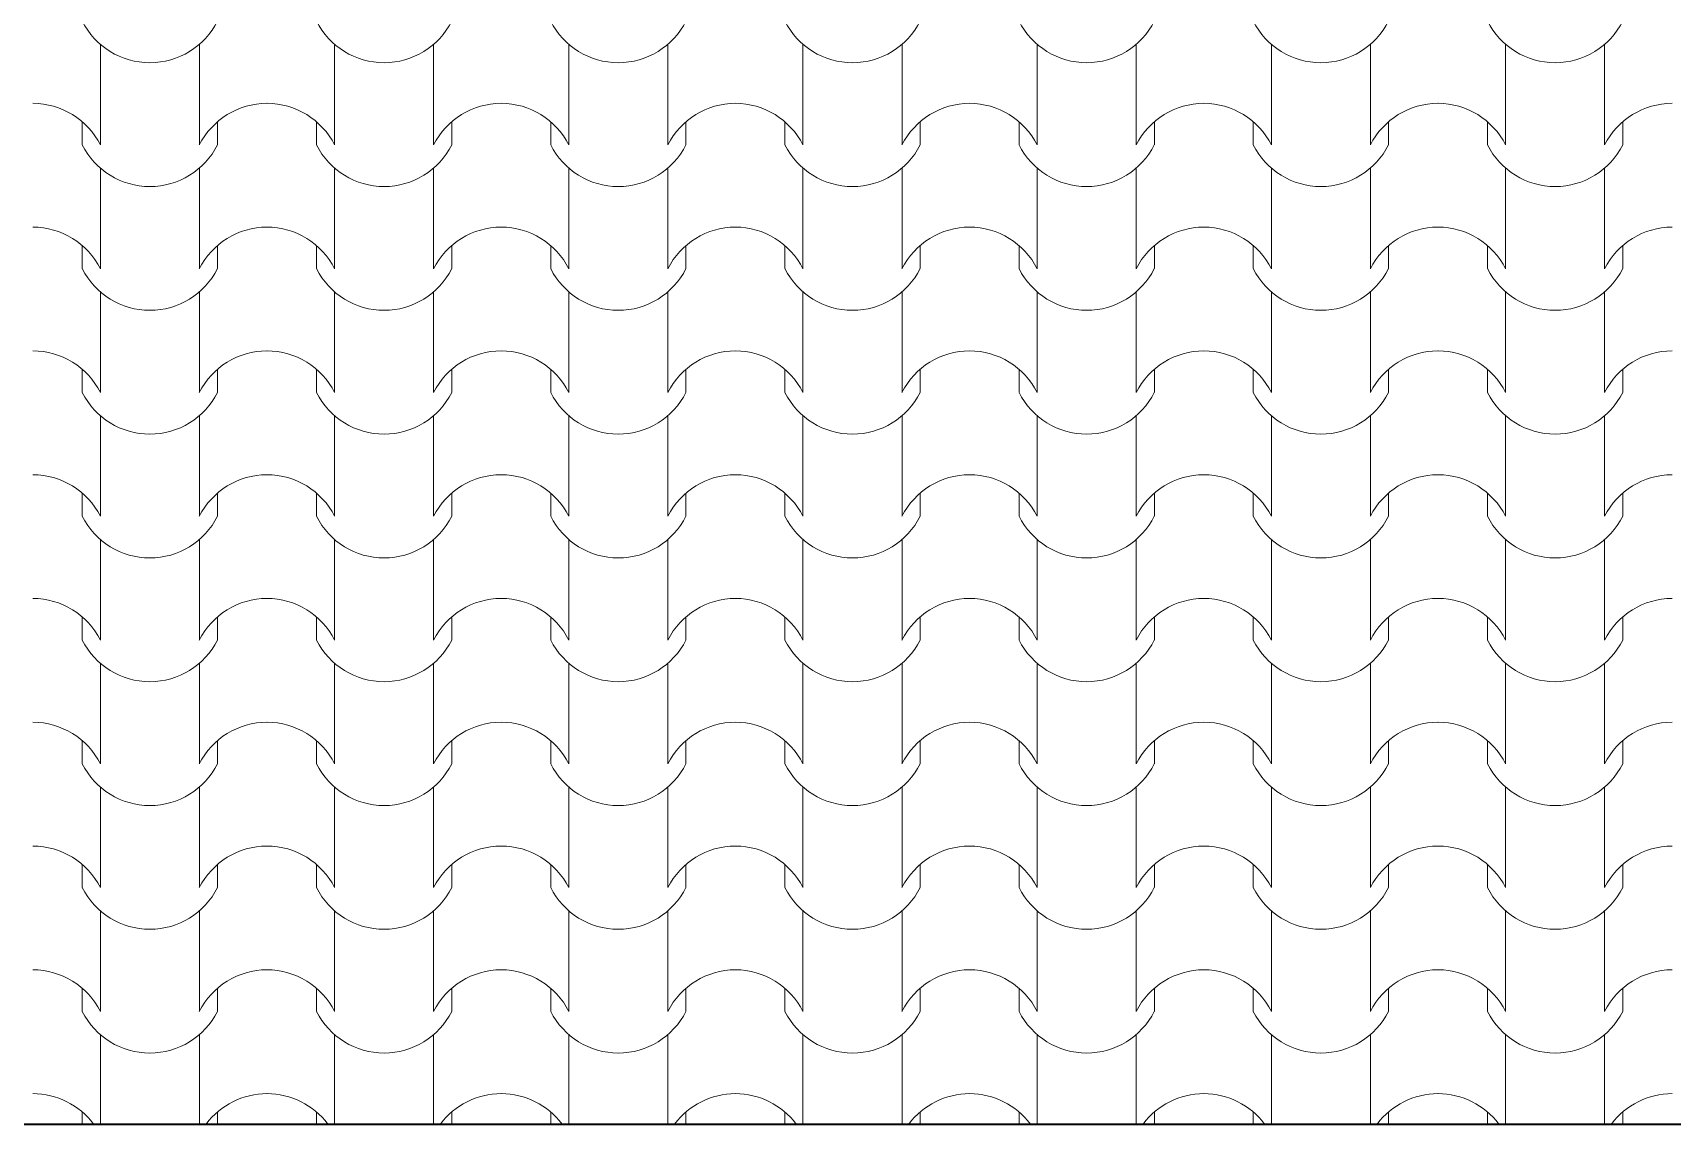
# Model space of a CAD drawing. Header units: millimetres. Extents: x 102766 to 172228, y -127504 to -81044.
# Drawn here: x 114076 to 116068, y -100472 to -99147 of the extents above; entities that cross this region are included whole.
import ezdxf

# ---------------------------------------------------------------- set-up
doc = ezdxf.new("R2010")
doc.units = ezdxf.units.MM
doc.header["$MEASUREMENT"] = 0
doc.layers.add('2D Drafting - General_Pen_No__105', color=7, linetype='Continuous', lineweight=13, true_color=0xcae6ff)
doc.layers.add('2D Drafting - General_Pen_No__82', color=7, linetype='Continuous', lineweight=20, true_color=0xaaaaaa)
doc.layers.add('Shell - Roof_Pen_No__21', color=7, linetype='Continuous', lineweight=35)

# ---------------------------------------------------------------- blocks, each defined once
blk = doc.blocks.new('*X4')
at = {"layer": '2D Drafting - General_Pen_No__82', "linetype": 'Continuous'}
for p, q in [((114158.6, -99160.9), (114158.6, -99221.8)), ((114278.8, -99160.9), (114278.8, -99221.8)), ((114443.1, -99160.9), (114443.1, -99221.8)), ((114563.3, -99160.9), (114563.3, -99221.8)), ((114727.6, -99160.9), (114727.6, -99221.8)), ((114847.8, -99160.9), (114847.8, -99221.8)), ((115012, -99160.9), (115012, -99221.8)), ((115132.3, -99160.9), (115132.3, -99221.8)), ((115296.5, -99160.9), (115296.5, -99221.8)), ((115416.8, -99160.9), (115416.8, -99221.8)), ((115581, -99160.9), (115581, -99221.8)), ((115701.2, -99160.9), (115701.2, -99221.8)), ((115865.5, -99160.9), (115865.5, -99221.8)), ((115985.7, -99160.9), (115985.7, -99221.8)), ((114158.6, -99221.8), (114158.6, -99282.8)), ((114278.8, -99221.8), (114278.8, -99282.8)), ((114443.1, -99221.8), (114443.1, -99282.8)), ((114563.3, -99221.8), (114563.3, -99282.8)), ((114727.6, -99221.8), (114727.6, -99282.8)), ((114847.8, -99221.8), (114847.8, -99282.8)), ((115012, -99221.8), (115012, -99282.8)), ((115132.3, -99221.8), (115132.3, -99282.8)), ((115296.5, -99221.8), (115296.5, -99282.8)), ((115416.8, -99221.8), (115416.8, -99282.8)), ((115581, -99221.8), (115581, -99282.8)), ((115701.2, -99221.8), (115701.2, -99282.8)), ((115865.5, -99221.8), (115865.5, -99282.8)), ((115985.7, -99221.8), (115985.7, -99282.8)), ((114136.6, -99254.8), (114136.6, -99282.8)), ((114300.8, -99254.8), (114300.8, -99282.8)), ((114421.1, -99254.8), (114421.1, -99282.8)), ((114585.3, -99254.8), (114585.3, -99282.8)), ((114705.6, -99254.8), (114705.6, -99282.8)), ((114869.8, -99254.8), (114869.8, -99282.8)), ((114990, -99254.8), (114990, -99282.8)), ((115154.3, -99254.8), (115154.3, -99282.8)), ((115274.5, -99254.8), (115274.5, -99282.8)), ((115438.8, -99254.8), (115438.8, -99282.8)), ((115559, -99254.8), (115559, -99282.8)), ((115723.2, -99254.8), (115723.2, -99282.8)), ((115843.5, -99254.8), (115843.5, -99282.8)), ((116007.7, -99254.8), (116007.7, -99282.8)), ((114158.6, -99311.2), (114158.6, -99372.2)), ((114278.8, -99311.2), (114278.8, -99372.2)), ((114443.1, -99311.2), (114443.1, -99372.2)), ((114563.3, -99311.2), (114563.3, -99372.2)), ((114727.6, -99311.2), (114727.6, -99372.2)), ((114847.8, -99311.2), (114847.8, -99372.2)), ((115012, -99311.2), (115012, -99372.2)), ((115132.3, -99311.2), (115132.3, -99372.2)), ((115296.5, -99311.2), (115296.5, -99372.2)), ((115416.8, -99311.2), (115416.8, -99372.2)), ((115581, -99311.2), (115581, -99372.2)), ((115701.2, -99311.2), (115701.2, -99372.2)), ((115865.5, -99311.2), (115865.5, -99372.2)), ((115985.7, -99311.2), (115985.7, -99372.2)), ((114158.6, -99372.2), (114158.6, -99433.1)), ((114278.8, -99372.2), (114278.8, -99433.1)), ((114443.1, -99372.2), (114443.1, -99433.1)), ((114563.3, -99372.2), (114563.3, -99433.1)), ((114727.6, -99372.2), (114727.6, -99433.1)), ((114847.8, -99372.2), (114847.8, -99433.1)), ((115012, -99372.2), (115012, -99433.1)), ((115132.3, -99372.2), (115132.3, -99433.1)), ((115296.5, -99372.2), (115296.5, -99433.1)), ((115416.8, -99372.2), (115416.8, -99433.1)), ((115581, -99372.2), (115581, -99433.1)), ((115701.2, -99372.2), (115701.2, -99433.1)), ((115865.5, -99372.2), (115865.5, -99433.1)), ((115985.7, -99372.2), (115985.7, -99433.1)), ((114136.6, -99405.1), (114136.6, -99433.1)), ((114300.8, -99405.1), (114300.8, -99433.1)), ((114421.1, -99405.1), (114421.1, -99433.1)), ((114585.3, -99405.1), (114585.3, -99433.1)), ((114705.6, -99405.1), (114705.6, -99433.1)), ((114869.8, -99405.1), (114869.8, -99433.1)), ((114990, -99405.1), (114990, -99433.1)), ((115154.3, -99405.1), (115154.3, -99433.1)), ((115274.5, -99405.1), (115274.5, -99433.1)), ((115438.8, -99405.1), (115438.8, -99433.1)), ((115559, -99405.1), (115559, -99433.1)), ((115723.2, -99405.1), (115723.2, -99433.1)), ((115843.5, -99405.1), (115843.5, -99433.1)), ((116007.7, -99405.1), (116007.7, -99433.1)), ((114158.6, -99461.5), (114158.6, -99522.5)), ((114278.8, -99461.5), (114278.8, -99522.5)), ((114443.1, -99461.5), (114443.1, -99522.5)), ((114563.3, -99461.5), (114563.3, -99522.5)), ((114727.6, -99461.5), (114727.6, -99522.5)), ((114847.8, -99461.5), (114847.8, -99522.5)), ((115012, -99461.5), (115012, -99522.5)), ((115132.3, -99461.5), (115132.3, -99522.5)), ((115296.5, -99461.5), (115296.5, -99522.5)), ((115416.8, -99461.5), (115416.8, -99522.5)), ((115581, -99461.5), (115581, -99522.5)), ((115701.2, -99461.5), (115701.2, -99522.5)), ((115865.5, -99461.5), (115865.5, -99522.5)), ((115985.7, -99461.5), (115985.7, -99522.5)), ((114158.6, -99522.5), (114158.6, -99583.5)), ((114278.8, -99522.5), (114278.8, -99583.5)), ((114443.1, -99522.5), (114443.1, -99583.5)), ((114563.3, -99522.5), (114563.3, -99583.5)), ((114727.6, -99522.5), (114727.6, -99583.5)), ((114847.8, -99522.5), (114847.8, -99583.5)), ((115012, -99522.5), (115012, -99583.5)), ((115132.3, -99522.5), (115132.3, -99583.5)), ((115296.5, -99522.5), (115296.5, -99583.5)), ((115416.8, -99522.5), (115416.8, -99583.5)), ((115581, -99522.5), (115581, -99583.5)), ((115701.2, -99522.5), (115701.2, -99583.5)), ((115865.5, -99522.5), (115865.5, -99583.5)), ((115985.7, -99522.5), (115985.7, -99583.5)), ((114136.6, -99555.4), (114136.6, -99583.5)), ((114300.8, -99555.4), (114300.8, -99583.5)), ((114421.1, -99555.4), (114421.1, -99583.5)), ((114585.3, -99555.4), (114585.3, -99583.5)), ((114705.6, -99555.4), (114705.6, -99583.5)), ((114869.8, -99555.4), (114869.8, -99583.5)), ((114990, -99555.4), (114990, -99583.5)), ((115154.3, -99555.4), (115154.3, -99583.5)), ((115274.5, -99555.4), (115274.5, -99583.5)), ((115438.8, -99555.4), (115438.8, -99583.5)), ((115559, -99555.4), (115559, -99583.5)), ((115723.2, -99555.4), (115723.2, -99583.5)), ((115843.5, -99555.4), (115843.5, -99583.5)), ((116007.7, -99555.4), (116007.7, -99583.5)), ((114158.6, -99611.9), (114158.6, -99672.8)), ((114278.8, -99611.9), (114278.8, -99672.8)), ((114443.1, -99611.9), (114443.1, -99672.8)), ((114563.3, -99611.9), (114563.3, -99672.8)), ((114727.6, -99611.9), (114727.6, -99672.8)), ((114847.8, -99611.9), (114847.8, -99672.8)), ((115012, -99611.9), (115012, -99672.8)), ((115132.3, -99611.9), (115132.3, -99672.8)), ((115296.5, -99611.9), (115296.5, -99672.8)), ((115416.8, -99611.9), (115416.8, -99672.8)), ((115581, -99611.9), (115581, -99672.8)), ((115701.2, -99611.9), (115701.2, -99672.8)), ((115865.5, -99611.9), (115865.5, -99672.8)), ((115985.7, -99611.9), (115985.7, -99672.8)), ((114158.6, -99672.8), (114158.6, -99733.8)), ((114278.8, -99672.8), (114278.8, -99733.8)), ((114443.1, -99672.8), (114443.1, -99733.8)), ((114563.3, -99672.8), (114563.3, -99733.8)), ((114727.6, -99672.8), (114727.6, -99733.8)), ((114847.8, -99672.8), (114847.8, -99733.8)), ((115012, -99672.8), (115012, -99733.8)), ((115132.3, -99672.8), (115132.3, -99733.8)), ((115296.5, -99672.8), (115296.5, -99733.8)), ((115416.8, -99672.8), (115416.8, -99733.8)), ((115581, -99672.8), (115581, -99733.8)), ((115701.2, -99672.8), (115701.2, -99733.8)), ((115865.5, -99672.8), (115865.5, -99733.8)), ((115985.7, -99672.8), (115985.7, -99733.8)), ((114136.6, -99705.8), (114136.6, -99733.8)), ((114300.8, -99705.8), (114300.8, -99733.8)), ((114421.1, -99705.8), (114421.1, -99733.8)), ((114585.3, -99705.8), (114585.3, -99733.8)), ((114705.6, -99705.8), (114705.6, -99733.8)), ((114869.8, -99705.8), (114869.8, -99733.8)), ((114990, -99705.8), (114990, -99733.8)), ((115154.3, -99705.8), (115154.3, -99733.8)), ((115274.5, -99705.8), (115274.5, -99733.8)), ((115438.8, -99705.8), (115438.8, -99733.8)), ((115559, -99705.8), (115559, -99733.8)), ((115723.2, -99705.8), (115723.2, -99733.8)), ((115843.5, -99705.8), (115843.5, -99733.8)), ((116007.7, -99705.8), (116007.7, -99733.8)), ((114158.6, -99762.2), (114158.6, -99823.2)), ((114278.8, -99762.2), (114278.8, -99823.2)), ((114443.1, -99762.2), (114443.1, -99823.2)), ((114563.3, -99762.2), (114563.3, -99823.2)), ((114727.6, -99762.2), (114727.6, -99823.2)), ((114847.8, -99762.2), (114847.8, -99823.2)), ((115012, -99762.2), (115012, -99823.2)), ((115132.3, -99762.2), (115132.3, -99823.2)), ((115296.5, -99762.2), (115296.5, -99823.2)), ((115416.8, -99762.2), (115416.8, -99823.2)), ((115581, -99762.2), (115581, -99823.2)), ((115701.2, -99762.2), (115701.2, -99823.2)), ((115865.5, -99762.2), (115865.5, -99823.2)), ((115985.7, -99762.2), (115985.7, -99823.2)), ((114158.6, -99823.2), (114158.6, -99884.1)), ((114278.8, -99823.2), (114278.8, -99884.1)), ((114443.1, -99823.2), (114443.1, -99884.1)), ((114563.3, -99823.2), (114563.3, -99884.1)), ((114727.6, -99823.2), (114727.6, -99884.1)), ((114847.8, -99823.2), (114847.8, -99884.1)), ((115012, -99823.2), (115012, -99884.1)), ((115132.3, -99823.2), (115132.3, -99884.1)), ((115296.5, -99823.2), (115296.5, -99884.1)), ((115416.8, -99823.2), (115416.8, -99884.1)), ((115581, -99823.2), (115581, -99884.1)), ((115701.2, -99823.2), (115701.2, -99884.1)), ((115865.5, -99823.2), (115865.5, -99884.1)), ((115985.7, -99823.2), (115985.7, -99884.1)), ((114136.6, -99856.1), (114136.6, -99884.1)), ((114300.8, -99856.1), (114300.8, -99884.1)), ((114421.1, -99856.1), (114421.1, -99884.1)), ((114585.3, -99856.1), (114585.3, -99884.1)), ((114705.6, -99856.1), (114705.6, -99884.1)), ((114869.8, -99856.1), (114869.8, -99884.1)), ((114990, -99856.1), (114990, -99884.1)), ((115154.3, -99856.1), (115154.3, -99884.1)), ((115274.5, -99856.1), (115274.5, -99884.1)), ((115438.8, -99856.1), (115438.8, -99884.1)), ((115559, -99856.1), (115559, -99884.1)), ((115723.2, -99856.1), (115723.2, -99884.1)), ((115843.5, -99856.1), (115843.5, -99884.1)), ((116007.7, -99856.1), (116007.7, -99884.1)), ((114158.6, -99912.5), (114158.6, -99973.5)), ((114278.8, -99912.5), (114278.8, -99973.5)), ((114443.1, -99912.5), (114443.1, -99973.5)), ((114563.3, -99912.5), (114563.3, -99973.5)), ((114727.6, -99912.5), (114727.6, -99973.5)), ((114847.8, -99912.5), (114847.8, -99973.5)), ((115012, -99912.5), (115012, -99973.5)), ((115132.3, -99912.5), (115132.3, -99973.5)), ((115296.5, -99912.5), (115296.5, -99973.5)), ((115416.8, -99912.5), (115416.8, -99973.5)), ((115581, -99912.5), (115581, -99973.5)), ((115701.2, -99912.5), (115701.2, -99973.5)), ((115865.5, -99912.5), (115865.5, -99973.5)), ((115985.7, -99912.5), (115985.7, -99973.5)), ((114158.6, -99973.5), (114158.6, -100034.5)), ((114278.8, -99973.5), (114278.8, -100034.5)), ((114443.1, -99973.5), (114443.1, -100034.5)), ((114563.3, -99973.5), (114563.3, -100034.5)), ((114727.6, -99973.5), (114727.6, -100034.5)), ((114847.8, -99973.5), (114847.8, -100034.5)), ((115012, -99973.5), (115012, -100034.5)), ((115132.3, -99973.5), (115132.3, -100034.5)), ((115296.5, -99973.5), (115296.5, -100034.5)), ((115416.8, -99973.5), (115416.8, -100034.5)), ((115581, -99973.5), (115581, -100034.5)), ((115701.2, -99973.5), (115701.2, -100034.5)), ((115865.5, -99973.5), (115865.5, -100034.5)), ((115985.7, -99973.5), (115985.7, -100034.5)), ((114136.6, -100006.4), (114136.6, -100034.5)), ((114300.8, -100006.4), (114300.8, -100034.5)), ((114421.1, -100006.4), (114421.1, -100034.5)), ((114585.3, -100006.4), (114585.3, -100034.5)), ((114705.6, -100006.4), (114705.6, -100034.5)), ((114869.8, -100006.4), (114869.8, -100034.5)), ((114990, -100006.4), (114990, -100034.5)), ((115154.3, -100006.4), (115154.3, -100034.5)), ((115274.5, -100006.4), (115274.5, -100034.5)), ((115438.8, -100006.4), (115438.8, -100034.5)), ((115559, -100006.4), (115559, -100034.5)), ((115723.2, -100006.4), (115723.2, -100034.5)), ((115843.5, -100006.4), (115843.5, -100034.5)), ((116007.7, -100006.4), (116007.7, -100034.5)), ((114158.6, -100062.9), (114158.6, -100123.8)), ((114278.8, -100062.9), (114278.8, -100123.8)), ((114443.1, -100062.9), (114443.1, -100123.8)), ((114563.3, -100062.9), (114563.3, -100123.8)), ((114727.6, -100062.9), (114727.6, -100123.8)), ((114847.8, -100062.9), (114847.8, -100123.8)), ((115012, -100062.9), (115012, -100123.8)), ((115132.3, -100062.9), (115132.3, -100123.8)), ((115296.5, -100062.9), (115296.5, -100123.8)), ((115416.8, -100062.9), (115416.8, -100123.8)), ((115581, -100062.9), (115581, -100123.8)), ((115701.2, -100062.9), (115701.2, -100123.8)), ((115865.5, -100062.9), (115865.5, -100123.8)), ((115985.7, -100062.9), (115985.7, -100123.8)), ((114158.6, -100123.8), (114158.6, -100184.8)), ((114278.8, -100123.8), (114278.8, -100184.8)), ((114443.1, -100123.8), (114443.1, -100184.8)), ((114563.3, -100123.8), (114563.3, -100184.8)), ((114727.6, -100123.8), (114727.6, -100184.8)), ((114847.8, -100123.8), (114847.8, -100184.8)), ((115012, -100123.8), (115012, -100184.8)), ((115132.3, -100123.8), (115132.3, -100184.8)), ((115296.5, -100123.8), (115296.5, -100184.8)), ((115416.8, -100123.8), (115416.8, -100184.8)), ((115581, -100123.8), (115581, -100184.8)), ((115701.2, -100123.8), (115701.2, -100184.8)), ((115865.5, -100123.8), (115865.5, -100184.8)), ((115985.7, -100123.8), (115985.7, -100184.8)), ((114136.6, -100156.8), (114136.6, -100184.8)), ((114300.8, -100156.8), (114300.8, -100184.8)), ((114421.1, -100156.8), (114421.1, -100184.8)), ((114585.3, -100156.8), (114585.3, -100184.8)), ((114705.6, -100156.8), (114705.6, -100184.8)), ((114869.8, -100156.8), (114869.8, -100184.8)), ((114990, -100156.8), (114990, -100184.8)), ((115154.3, -100156.8), (115154.3, -100184.8)), ((115274.5, -100156.8), (115274.5, -100184.8)), ((115438.8, -100156.8), (115438.8, -100184.8)), ((115559, -100156.8), (115559, -100184.8)), ((115723.2, -100156.8), (115723.2, -100184.8)), ((115843.5, -100156.8), (115843.5, -100184.8)), ((116007.7, -100156.8), (116007.7, -100184.8)), ((114158.6, -100213.2), (114158.6, -100274.2)), ((114278.8, -100213.2), (114278.8, -100274.2)), ((114443.1, -100213.2), (114443.1, -100274.2)), ((114563.3, -100213.2), (114563.3, -100274.2)), ((114727.6, -100213.2), (114727.6, -100274.2)), ((114847.8, -100213.2), (114847.8, -100274.2)), ((115012, -100213.2), (115012, -100274.2)), ((115132.3, -100213.2), (115132.3, -100274.2)), ((115296.5, -100213.2), (115296.5, -100274.2)), ((115416.8, -100213.2), (115416.8, -100274.2)), ((115581, -100213.2), (115581, -100274.2)), ((115701.2, -100213.2), (115701.2, -100274.2)), ((115865.5, -100213.2), (115865.5, -100274.2)), ((115985.7, -100213.2), (115985.7, -100274.2)), ((114158.6, -100274.2), (114158.6, -100335.1)), ((114278.8, -100274.2), (114278.8, -100335.1)), ((114443.1, -100274.2), (114443.1, -100335.1)), ((114563.3, -100274.2), (114563.3, -100335.1)), ((114727.6, -100274.2), (114727.6, -100335.1)), ((114847.8, -100274.2), (114847.8, -100335.1)), ((115012, -100274.2), (115012, -100335.1)), ((115132.3, -100274.2), (115132.3, -100335.1)), ((115296.5, -100274.2), (115296.5, -100335.1)), ((115416.8, -100274.2), (115416.8, -100335.1)), ((115581, -100274.2), (115581, -100335.1)), ((115701.2, -100274.2), (115701.2, -100335.1)), ((115865.5, -100274.2), (115865.5, -100335.1)), ((115985.7, -100274.2), (115985.7, -100335.1)), ((114136.6, -100307.1), (114136.6, -100335.1)), ((114300.8, -100307.1), (114300.8, -100335.1)), ((114421.1, -100307.1), (114421.1, -100335.1)), ((114585.3, -100307.1), (114585.3, -100335.1)), ((114705.6, -100307.1), (114705.6, -100335.1)), ((114869.8, -100307.1), (114869.8, -100335.1)), ((114990, -100307.1), (114990, -100335.1)), ((115154.3, -100307.1), (115154.3, -100335.1)), ((115274.5, -100307.1), (115274.5, -100335.1)), ((115438.8, -100307.1), (115438.8, -100335.1)), ((115559, -100307.1), (115559, -100335.1)), ((115723.2, -100307.1), (115723.2, -100335.1)), ((115843.5, -100307.1), (115843.5, -100335.1)), ((116007.7, -100307.1), (116007.7, -100335.1)), ((114158.6, -100363.5), (114158.6, -100424.5)), ((114278.8, -100363.5), (114278.8, -100424.5)), ((114443.1, -100363.5), (114443.1, -100424.5)), ((114563.3, -100363.5), (114563.3, -100424.5)), ((114727.6, -100363.5), (114727.6, -100424.5)), ((114847.8, -100363.5), (114847.8, -100424.5)), ((115012, -100363.5), (115012, -100424.5)), ((115132.3, -100363.5), (115132.3, -100424.5)), ((115296.5, -100363.5), (115296.5, -100424.5)), ((115416.8, -100363.5), (115416.8, -100424.5)), ((115581, -100363.5), (115581, -100424.5)), ((115701.2, -100363.5), (115701.2, -100424.5)), ((115865.5, -100363.5), (115865.5, -100424.5)), ((115985.7, -100363.5), (115985.7, -100424.5)), ((114158.6, -100424.5), (114158.6, -100472.1)), ((114278.8, -100424.5), (114278.8, -100472.1)), ((114443.1, -100424.5), (114443.1, -100472.1)), ((114563.3, -100424.5), (114563.3, -100472.1)), ((114727.6, -100424.5), (114727.6, -100472.1)), ((114847.8, -100424.5), (114847.8, -100472.1)), ((115012, -100424.5), (115012, -100472.1)), ((115132.3, -100424.5), (115132.3, -100472.1)), ((115296.5, -100424.5), (115296.5, -100472.1)), ((115416.8, -100424.5), (115416.8, -100472.1)), ((115581, -100424.5), (115581, -100472.1)), ((115701.2, -100424.5), (115701.2, -100472.1)), ((115865.5, -100424.5), (115865.5, -100472.1)), ((115985.7, -100424.5), (115985.7, -100472.1)), ((114136.6, -100457.4), (114136.6, -100472.1)), ((114300.8, -100457.4), (114300.8, -100472.1)), ((114421.1, -100457.4), (114421.1, -100472.1)), ((114585.3, -100457.4), (114585.3, -100472.1)), ((114705.6, -100457.4), (114705.6, -100472.1)), ((114869.8, -100457.4), (114869.8, -100472.1)), ((114990, -100457.4), (114990, -100472.1)), ((115154.3, -100457.4), (115154.3, -100472.1)), ((115274.5, -100457.4), (115274.5, -100472.1)), ((115438.8, -100457.4), (115438.8, -100472.1)), ((115559, -100457.4), (115559, -100472.1)), ((115723.2, -100457.4), (115723.2, -100472.1)), ((115843.5, -100457.4), (115843.5, -100472.1)), ((116007.7, -100457.4), (116007.7, -100472.1))]:
    blk.add_line(p, q, dxfattribs=at)
for centre, radius, start, end in [((114218.7, -99091.1), 91.9, 206.7044, 333.2956), ((114503.2, -99091.1), 91.9, 206.7044, 333.2956), ((114787.7, -99091.1), 91.9, 206.7044, 333.2956), ((115072.2, -99091.1), 91.9, 206.7044, 333.2956), ((115356.6, -99091.1), 91.9, 206.7044, 333.2956), ((115641.1, -99091.1), 91.9, 206.7044, 333.2956), ((115925.6, -99091.1), 91.9, 206.7044, 333.2956), ((114076.2, -99324.8), 92.5, 26.9885, 89.8295), ((114361.2, -99324.8), 92.5, 90.1705, 153.0115), ((114360.7, -99324.8), 92.5, 26.9885, 89.8295), ((114645.7, -99324.8), 92.5, 90.1705, 153.0115), ((114645.2, -99324.8), 92.5, 26.9885, 89.8295), ((114930.2, -99324.8), 92.5, 90.1705, 153.0115), ((114929.6, -99324.8), 92.5, 26.9885, 89.8295), ((115214.7, -99324.8), 92.5, 90.1705, 153.0115), ((115214.1, -99324.8), 92.5, 26.9885, 89.8295), ((115499.2, -99324.8), 92.5, 90.1705, 153.0115), ((115498.6, -99324.8), 92.5, 26.9885, 89.8295), ((115783.6, -99324.8), 92.5, 90.1705, 153.0115), ((115783.1, -99324.8), 92.5, 26.9885, 89.8295), ((116068.1, -99324.8), 92.5, 90.1705, 153.0115), ((114218.7, -99241.5), 91.9, 206.7044, 333.2956), ((114503.2, -99241.5), 91.9, 206.7044, 333.2956), ((114787.7, -99241.5), 91.9, 206.7044, 333.2956), ((115072.2, -99241.5), 91.9, 206.7044, 333.2956), ((115356.6, -99241.5), 91.9, 206.7044, 333.2956), ((115641.1, -99241.5), 91.9, 206.7044, 333.2956), ((115925.6, -99241.5), 91.9, 206.7044, 333.2956), ((114076.2, -99475.1), 92.5, 26.9885, 89.8295), ((114361.2, -99475.1), 92.5, 90.1705, 153.0115), ((114360.7, -99475.1), 92.5, 26.9885, 89.8295), ((114645.7, -99475.1), 92.5, 90.1705, 153.0115), ((114645.2, -99475.1), 92.5, 26.9885, 89.8295), ((114930.2, -99475.1), 92.5, 90.1705, 153.0115), ((114929.6, -99475.1), 92.5, 26.9885, 89.8295), ((115214.7, -99475.1), 92.5, 90.1705, 153.0115), ((115214.1, -99475.1), 92.5, 26.9885, 89.8295), ((115499.2, -99475.1), 92.5, 90.1705, 153.0115), ((115498.6, -99475.1), 92.5, 26.9885, 89.8295), ((115783.6, -99475.1), 92.5, 90.1705, 153.0115), ((115783.1, -99475.1), 92.5, 26.9885, 89.8295), ((116068.1, -99475.1), 92.5, 90.1705, 153.0115), ((114218.7, -99391.8), 91.9, 206.7044, 333.2956), ((114503.2, -99391.8), 91.9, 206.7044, 333.2956), ((114787.7, -99391.8), 91.9, 206.7044, 333.2956), ((115072.2, -99391.8), 91.9, 206.7044, 333.2956), ((115356.6, -99391.8), 91.9, 206.7044, 333.2956), ((115641.1, -99391.8), 91.9, 206.7044, 333.2956), ((115925.6, -99391.8), 91.9, 206.7044, 333.2956), ((114076.2, -99625.4), 92.5, 26.9885, 89.8295), ((114361.2, -99625.4), 92.5, 90.1705, 153.0115), ((114360.7, -99625.4), 92.5, 26.9885, 89.8295), ((114645.7, -99625.4), 92.5, 90.1705, 153.0115), ((114645.2, -99625.4), 92.5, 26.9885, 89.8295), ((114930.2, -99625.4), 92.5, 90.1705, 153.0115), ((114929.6, -99625.4), 92.5, 26.9885, 89.8295), ((115214.7, -99625.4), 92.5, 90.1705, 153.0115), ((115214.1, -99625.4), 92.5, 26.9885, 89.8295), ((115499.2, -99625.4), 92.5, 90.1705, 153.0115), ((115498.6, -99625.4), 92.5, 26.9885, 89.8295), ((115783.6, -99625.4), 92.5, 90.1705, 153.0115), ((115783.1, -99625.4), 92.5, 26.9885, 89.8295), ((116068.1, -99625.4), 92.5, 90.1705, 153.0115), ((114218.7, -99542.2), 91.9, 206.7044, 333.2956), ((114503.2, -99542.2), 91.9, 206.7044, 333.2956), ((114787.7, -99542.2), 91.9, 206.7044, 333.2956), ((115072.2, -99542.2), 91.9, 206.7044, 333.2956), ((115356.6, -99542.2), 91.9, 206.7044, 333.2956), ((115641.1, -99542.2), 91.9, 206.7044, 333.2956), ((115925.6, -99542.2), 91.9, 206.7044, 333.2956), ((114076.2, -99775.8), 92.5, 26.9885, 89.8295), ((114361.2, -99775.8), 92.5, 90.1705, 153.0115), ((114360.7, -99775.8), 92.5, 26.9885, 89.8295), ((114645.7, -99775.8), 92.5, 90.1705, 153.0115), ((114645.2, -99775.8), 92.5, 26.9885, 89.8295), ((114930.2, -99775.8), 92.5, 90.1705, 153.0115), ((114929.6, -99775.8), 92.5, 26.9885, 89.8295), ((115214.7, -99775.8), 92.5, 90.1705, 153.0115), ((115214.1, -99775.8), 92.5, 26.9885, 89.8295), ((115499.2, -99775.8), 92.5, 90.1705, 153.0115), ((115498.6, -99775.8), 92.5, 26.9885, 89.8295), ((115783.6, -99775.8), 92.5, 90.1705, 153.0115), ((115783.1, -99775.8), 92.5, 26.9885, 89.8295), ((116068.1, -99775.8), 92.5, 90.1705, 153.0115), ((114218.7, -99692.5), 91.9, 206.7044, 333.2956), ((114503.2, -99692.5), 91.9, 206.7044, 333.2956), ((114787.7, -99692.5), 91.9, 206.7044, 333.2956), ((115072.2, -99692.5), 91.9, 206.7044, 333.2956), ((115356.6, -99692.5), 91.9, 206.7044, 333.2956), ((115641.1, -99692.5), 91.9, 206.7044, 333.2956), ((115925.6, -99692.5), 91.9, 206.7044, 333.2956), ((114076.2, -99926.1), 92.5, 26.9885, 89.8295), ((114361.2, -99926.1), 92.5, 90.1705, 153.0115), ((114360.7, -99926.1), 92.5, 26.9885, 89.8295), ((114645.7, -99926.1), 92.5, 90.1705, 153.0115), ((114645.2, -99926.1), 92.5, 26.9885, 89.8295), ((114930.2, -99926.1), 92.5, 90.1705, 153.0115), ((114929.6, -99926.1), 92.5, 26.9885, 89.8295), ((115214.7, -99926.1), 92.5, 90.1705, 153.0115), ((115214.1, -99926.1), 92.5, 26.9885, 89.8295), ((115499.2, -99926.1), 92.5, 90.1705, 153.0115), ((115498.6, -99926.1), 92.5, 26.9885, 89.8295), ((115783.6, -99926.1), 92.5, 90.1705, 153.0115), ((115783.1, -99926.1), 92.5, 26.9885, 89.8295), ((116068.1, -99926.1), 92.5, 90.1705, 153.0115), ((114218.7, -99842.8), 91.9, 206.7044, 333.2956), ((114503.2, -99842.8), 91.9, 206.7044, 333.2956), ((114787.7, -99842.8), 91.9, 206.7044, 333.2956), ((115072.2, -99842.8), 91.9, 206.7044, 333.2956), ((115356.6, -99842.8), 91.9, 206.7044, 333.2956), ((115641.1, -99842.8), 91.9, 206.7044, 333.2956), ((115925.6, -99842.8), 91.9, 206.7044, 333.2956), ((114076.2, -100076.4), 92.5, 26.9885, 89.8295), ((114361.2, -100076.4), 92.5, 90.1705, 153.0115), ((114360.7, -100076.4), 92.5, 26.9885, 89.8295), ((114645.7, -100076.4), 92.5, 90.1705, 153.0115), ((114645.2, -100076.4), 92.5, 26.9885, 89.8295), ((114930.2, -100076.4), 92.5, 90.1705, 153.0115), ((114929.6, -100076.4), 92.5, 26.9885, 89.8295), ((115214.7, -100076.4), 92.5, 90.1705, 153.0115), ((115214.1, -100076.4), 92.5, 26.9885, 89.8295), ((115499.2, -100076.4), 92.5, 90.1705, 153.0115), ((115498.6, -100076.4), 92.5, 26.9885, 89.8295), ((115783.6, -100076.4), 92.5, 90.1705, 153.0115), ((115783.1, -100076.4), 92.5, 26.9885, 89.8295), ((116068.1, -100076.4), 92.5, 90.1705, 153.0115), ((114218.7, -99993.2), 91.9, 206.7044, 333.2956), ((114503.2, -99993.2), 91.9, 206.7044, 333.2956), ((114787.7, -99993.2), 91.9, 206.7044, 333.2956), ((115072.2, -99993.2), 91.9, 206.7044, 333.2956), ((115356.6, -99993.2), 91.9, 206.7044, 333.2956), ((115641.1, -99993.2), 91.9, 206.7044, 333.2956), ((115925.6, -99993.2), 91.9, 206.7044, 333.2956), ((114076.2, -100226.8), 92.5, 26.9885, 89.8295), ((114361.2, -100226.8), 92.5, 90.1705, 153.0115), ((114360.7, -100226.8), 92.5, 26.9885, 89.8295), ((114645.7, -100226.8), 92.5, 90.1705, 153.0115), ((114645.2, -100226.8), 92.5, 26.9885, 89.8295), ((114930.2, -100226.8), 92.5, 90.1705, 153.0115), ((114929.6, -100226.8), 92.5, 26.9885, 89.8295), ((115214.7, -100226.8), 92.5, 90.1705, 153.0115), ((115214.1, -100226.8), 92.5, 26.9885, 89.8295), ((115499.2, -100226.8), 92.5, 90.1705, 153.0115), ((115498.6, -100226.8), 92.5, 26.9885, 89.8295), ((115783.6, -100226.8), 92.5, 90.1705, 153.0115), ((115783.1, -100226.8), 92.5, 26.9885, 89.8295), ((116068.1, -100226.8), 92.5, 90.1705, 153.0115), ((114218.7, -100143.5), 91.9, 206.7044, 333.2956), ((114503.2, -100143.5), 91.9, 206.7044, 333.2956), ((114787.7, -100143.5), 91.9, 206.7044, 333.2956), ((115072.2, -100143.5), 91.9, 206.7044, 333.2956), ((115356.6, -100143.5), 91.9, 206.7044, 333.2956), ((115641.1, -100143.5), 91.9, 206.7044, 333.2956), ((115925.6, -100143.5), 91.9, 206.7044, 333.2956), ((114076.2, -100377.1), 92.5, 26.9885, 89.8295), ((114361.2, -100377.1), 92.5, 90.1705, 153.0115), ((114360.7, -100377.1), 92.5, 26.9885, 89.8295), ((114645.7, -100377.1), 92.5, 90.1705, 153.0115), ((114645.2, -100377.1), 92.5, 26.9885, 89.8295), ((114930.2, -100377.1), 92.5, 90.1705, 153.0115), ((114929.6, -100377.1), 92.5, 26.9885, 89.8295), ((115214.7, -100377.1), 92.5, 90.1705, 153.0115), ((115214.1, -100377.1), 92.5, 26.9885, 89.8295), ((115499.2, -100377.1), 92.5, 90.1705, 153.0115), ((115498.6, -100377.1), 92.5, 26.9885, 89.8295), ((115783.6, -100377.1), 92.5, 90.1705, 153.0115), ((115783.1, -100377.1), 92.5, 26.9885, 89.8295), ((116068.1, -100377.1), 92.5, 90.1705, 153.0115), ((114218.7, -100293.8), 91.9, 206.7044, 333.2956), ((114503.2, -100293.8), 91.9, 206.7044, 333.2956), ((114787.7, -100293.8), 91.9, 206.7044, 333.2956), ((115072.2, -100293.8), 91.9, 206.7044, 333.2956), ((115356.6, -100293.8), 91.9, 206.7044, 333.2956), ((115641.1, -100293.8), 91.9, 206.7044, 333.2956), ((115925.6, -100293.8), 91.9, 206.7044, 333.2956), ((114076.2, -100527.4), 92.5, 36.7452, 89.8295), ((114361.2, -100527.4), 92.5, 90.1705, 143.2548), ((114360.7, -100527.4), 92.5, 36.7452, 89.8295), ((114645.7, -100527.4), 92.5, 90.1705, 143.2548), ((114645.2, -100527.4), 92.5, 36.7452, 89.8295), ((114930.2, -100527.4), 92.5, 90.1705, 143.2548), ((114929.6, -100527.4), 92.5, 36.7452, 89.8295), ((115214.7, -100527.4), 92.5, 90.1705, 143.2548), ((115214.1, -100527.4), 92.5, 36.7452, 89.8295), ((115499.2, -100527.4), 92.5, 90.1705, 143.2548), ((115498.6, -100527.4), 92.5, 36.7452, 89.8295), ((115783.6, -100527.4), 92.5, 90.1705, 143.2548), ((115783.1, -100527.4), 92.5, 36.7452, 89.8295), ((116068.1, -100527.4), 92.5, 90.1705, 143.2548)]:
    blk.add_arc(centre, radius, start, end, dxfattribs=at)
blk = doc.blocks.new('Fill_2')
at = {"layer": '2D Drafting - General_Pen_No__105', "linetype": 'Continuous'}
blk.add_line((113300.6, -100472.1), (119851.6, -100472.1), dxfattribs=at)
at = {"layer": '2D Drafting - General_Pen_No__82', "linetype": 'Continuous'}
blk.add_blockref('*X4', (0, 0), dxfattribs=at)

msp = doc.modelspace()

# ---------------------------------------------------------------- linework, layer by layer
at = {"layer": 'Shell - Roof_Pen_No__21', "linetype": 'Continuous'}
msp.add_line((113300.6, -100472.1), (119851.6, -100472.1), dxfattribs=at)

# ---------------------------------------------------------------- block references
at = {"layer": '2D Drafting - General_Pen_No__82', "linetype": 'Continuous'}
msp.add_blockref('Fill_2', (0, 0), dxfattribs=at)

doc.saveas('drawing.dxf')
